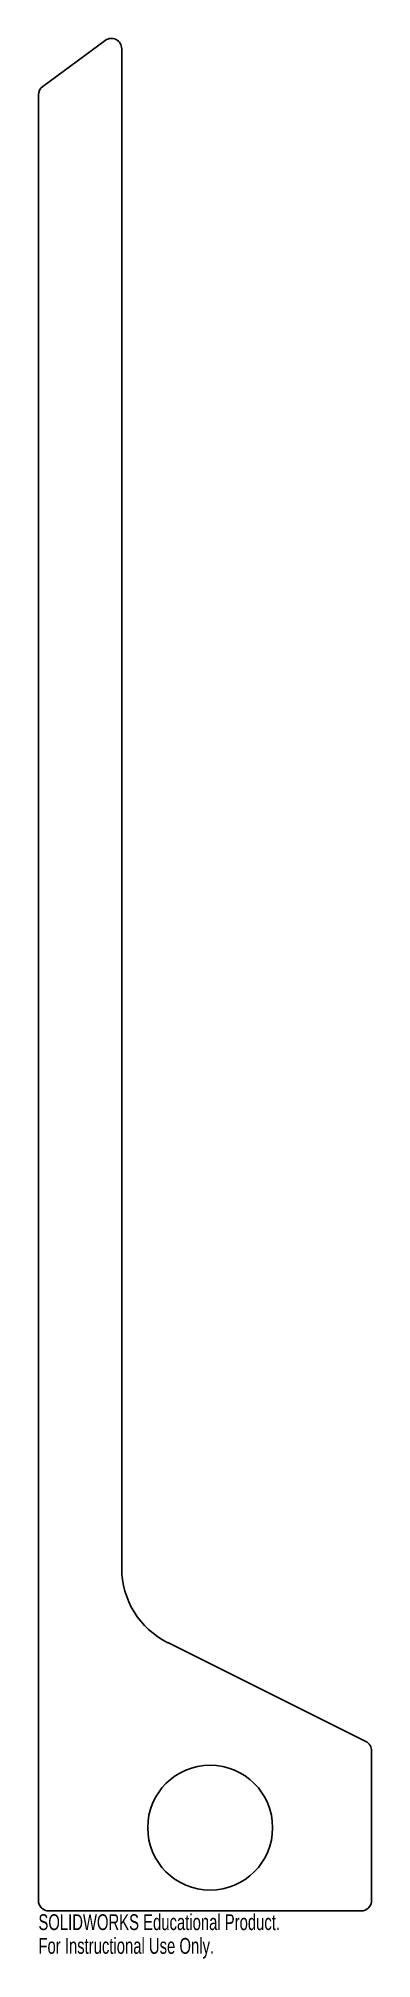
# Model space of a CAD drawing. Header units: inches. Extents: x -1 to 3, y -21.2 to 1.9.
import ezdxf

# ---------------------------------------------------------------- set-up
doc = ezdxf.new("R2010")
doc.units = ezdxf.units.IN
doc.header["$MEASUREMENT"] = 0
doc.styles.add('SLDTEXTSTYLE0', font='TXT', dxfattribs={"width": 0.7})

msp = doc.modelspace()

# ---------------------------------------------------------------- linework, layer by layer
at = {"color": 7, "linetype": 'Continuous', "lineweight": 25}
for p, q in [((-0.949, 1.287), (-0.199, 1.84)), ((0, 1.74), (0, -16.52)), ((-1, -20.513), (-1, 1.187)), ((0.553, -17.414), (2.931, -18.603)), ((3, -18.715), (3, -20.513)), ((2.875, -20.638), (-0.875, -20.638))]:
    msp.add_line(p, q, dxfattribs=at)
msp.add_circle((1.062, -19.638), 0.75, dxfattribs=at)
for centre, radius, start, end in [((-0.125, 1.74), 0.125, 360, 126.3978), ((-0.875, 1.187), 0.125, 126.3978, 180), ((1, -16.52), 1, 180, 243.4349), ((2.875, -18.715), 0.125, 0, 63.4349), ((-0.875, -20.513), 0.125, 180, 270), ((2.875, -20.513), 0.125, 270, 0)]:
    msp.add_arc(centre, radius, start, end, dxfattribs=at)

# ---------------------------------------------------------------- texts
at = {"color": 7, "linetype": 'Continuous', "char_height": 0.1903, "attachment_point": 1, "style": 'SLDTEXTSTYLE0'}
for s, insert in [('SOLIDWORKS Educational Product.', (-1, -20.678)), ('For Instructional Use Only.', (-1, -20.963))]:
    msp.add_mtext(s, dxfattribs=dict(at, insert=insert))

doc.saveas('drawing.dxf')
